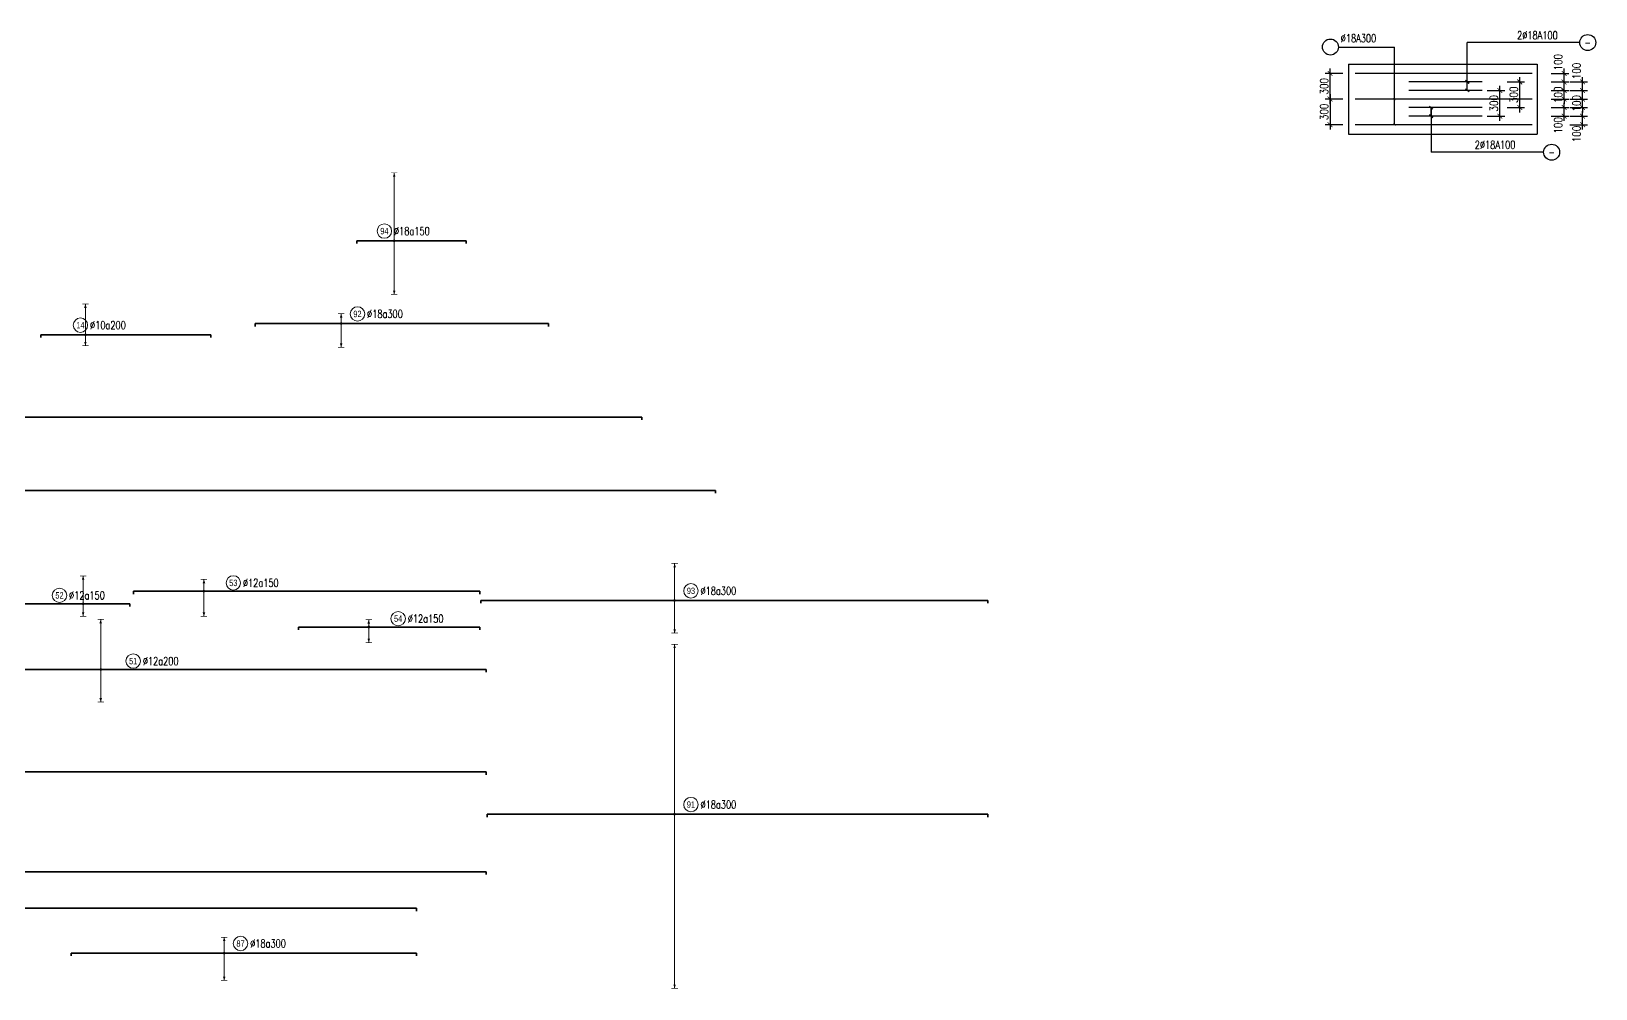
# Model space of a CAD drawing. Header units: millimetres. Extents: x -415354 to 592036, y -374841 to 139309.
# Drawn here: x 154290 to 252049, y 38435 to 98242 of the extents above; entities that cross this region are included whole.
import ezdxf
from ezdxf.enums import TextEntityAlignment as Align

# ---------------------------------------------------------------- set-up
doc = ezdxf.new("R2010")
doc.units = ezdxf.units.MM
doc.header["$MEASUREMENT"] = 0
doc.layers.get('Defpoints').update_dxf_attribs({"lineweight": 9})
for name, color, linetype in [('Concrete', 2, 'Continuous'), ('Dimension', 253, 'Continuous'), ('Leader', 6, 'Continuous'), ('Pointing Line', 6, 'Continuous'), ('Reinforcement', 4, 'Continuous'), ('Text25', 7, 'Continuous')]:
    doc.layers.add(name, color=color, linetype=linetype)
for name, color, linetype, lineweight in [('NDC_S_DIM', 1, 'Continuous', 15), ('NDC_S_REBAR', 4, 'Continuous', 35), ('NDC_S_VN TEXT', 7, 'Continuous', 20)]:
    doc.layers.add(name, color=color, linetype=linetype, lineweight=lineweight)
doc.styles.add('ARIAL', font='arial.ttf', dxfattribs={"width": 0.8})
doc.styles.add('NDC_EN TXT', font='romans.shx', dxfattribs={"width": 0.8})
doc.styles.add('VN-Romans', font='romans.shx', dxfattribs={"width": 0.8, "bigfont": 'vns.shx'})
doc.dimstyles.new('DIM25', dxfattribs={"dimtxt": 2.5, "dimasz": 1.5, "dimexe": 1.5, "dimexo": 1, "dimtad": 1, "dimtxsty": 'VN-Romans', "dimblk": 'ARCHTICK', "dimcen": 1.5, "dimdle": 1.5, "dimclrt": 7, "dimadec": 0, "dimazin": 0, "dimtfac": 1, "dimtix": 1, "dimtmove": 2, "dimatfit": 3, "dimfxl": 5, "dimfxlon": 1, "dimarcsym": 0})

# ---------------------------------------------------------------- blocks, each defined once
blk = doc.blocks.new('*U726')
h = blk.add_hatch(color=6)
edge = h.paths.add_edge_path()
edge.add_arc((-2.99, 0), 0.3, 0, 360)
at = {"layer": 'NDC_S_DIM', "color": 8}
for q in [(-2.99, 3.07), (-2.99, -7.43)]:
    blk.add_line((-2.99, 0), q, dxfattribs=at)
for points in [[(-3.99, 3.07, 0.2, 0.2, 0), (-1.99, 3.07, 0, 0, 0)], [(-3.99, -7.43, 0.2, 0.2, 0), (-1.99, -7.43, 0, 0, 0)]]:
    blk.add_lwpolyline(points, format="xyseb", dxfattribs=at)
at = {"layer": 'NDC_S_DIM'}
blk.add_circle((2.1, 3), 2.25, dxfattribs=at)
at = {"layer": 'NDC_S_DIM', "color": 6}
blk.add_circle((-2.99, 0), 0.3, dxfattribs=at)
at = {"layer": 'NDC_S_DIM', "color": 8}
for points in [[(-3.39, 1.87), (-2.99, 3.07), (-2.59, 1.87)], [(-3.39, -6.23), (-2.99, -7.43), (-2.59, -6.23)]]:
    blk.add_solid(points, dxfattribs=at)
at = {"layer": 'NDC_S_REBAR'}
for p, q in [((0, 0), (-29.87, 0)), ((-29.87, 0), (-29.87, -0.9)), ((0, 0), (61.82, 0)), ((61.82, 0), (61.82, -0.9)), ((-29.87, -0.9), (-29.87, -0.9)), ((61.82, -0.9), (61.82, -0.9))]:
    blk.add_line(p, q, dxfattribs=at)
at = {"layer": 'NDC_S_VN TEXT', "style": 'ARIAL', "width": 0.8}
blk.add_attdef('KHT', text='', height=2, dxfattribs=at).set_placement((2.1, 3), align=Align.MIDDLE_CENTER)
at = {"layer": 'NDC_S_VN TEXT', "color": 3, "style": 'NDC_EN TXT', "width": 0.75}
blk.add_attdef('DKT', (5.1, 1.75), '', height=2.5, dxfattribs=at)
blk = doc.blocks.new('*U116')
h = blk.add_hatch(color=6)
edge = h.paths.add_edge_path()
edge.add_arc((-2.99, 0), 0.3, 0, 360)
at = {"layer": 'NDC_S_DIM', "color": 8}
for q in [(-2.99, 21.26), (-2.99, -9.74)]:
    blk.add_line((-2.99, 0), q, dxfattribs=at)
for points in [[(-3.99, 21.26, 0.2, 0.2, 0), (-1.99, 21.26, 0, 0, 0)], [(-3.99, -9.74, 0.2, 0.2, 0), (-1.99, -9.74, 0, 0, 0)]]:
    blk.add_lwpolyline(points, format="xyseb", dxfattribs=at)
at = {"layer": 'NDC_S_DIM'}
blk.add_circle((2.1, 3), 2.25, dxfattribs=at)
at = {"layer": 'NDC_S_DIM', "color": 6}
blk.add_circle((-2.99, 0), 0.3, dxfattribs=at)
at = {"layer": 'NDC_S_DIM', "color": 8}
for points in [[(-3.39, 20.06), (-2.99, 21.26), (-2.59, 20.06)], [(-3.39, -8.54), (-2.99, -9.74), (-2.59, -8.54)]]:
    blk.add_solid(points, dxfattribs=at)
at = {"layer": 'NDC_S_REBAR'}
for p, q in [((0, 0), (-60.32, 0)), ((-60.32, 0), (-60.32, -0.9)), ((0, 0), (420.73, 0)), ((420.73, 0), (420.73, -0.9)), ((-60.32, -0.9), (-60.32, -0.9)), ((420.73, -0.9), (420.73, -0.9))]:
    blk.add_line(p, q, dxfattribs=at)
at = {"layer": 'NDC_S_VN TEXT', "style": 'ARIAL', "width": 0.8}
blk.add_attdef('KHT', text='', height=2, dxfattribs=at).set_placement((2.1, 3), align=Align.MIDDLE_CENTER)
at = {"layer": 'NDC_S_VN TEXT', "color": 3, "style": 'NDC_EN TXT', "width": 0.75}
blk.add_attdef('DKT', (5.1, 1.75), '', height=2.5, dxfattribs=at)
blk = doc.blocks.new('*U117')
h = blk.add_hatch(color=6)
edge = h.paths.add_edge_path()
edge.add_arc((-2.99, 0), 0.3, 0, 360)
at = {"layer": 'NDC_S_DIM', "color": 8}
for q in [(-2.99, 7.27), (-2.99, -21.32)]:
    blk.add_line((-2.99, 0), q, dxfattribs=at)
for points in [[(-3.99, 7.27, 0.2, 0.2, 0), (-1.99, 7.27, 0, 0, 0)], [(-3.99, -21.32, 0.2, 0.2, 0), (-1.99, -21.32, 0, 0, 0)]]:
    blk.add_lwpolyline(points, format="xyseb", dxfattribs=at)
at = {"layer": 'NDC_S_DIM'}
blk.add_circle((2.1, 3), 2.25, dxfattribs=at)
at = {"layer": 'NDC_S_DIM', "color": 6}
blk.add_circle((-2.99, 0), 0.3, dxfattribs=at)
at = {"layer": 'NDC_S_DIM', "color": 8}
for points in [[(-3.39, 6.07), (-2.99, 7.27), (-2.59, 6.07)], [(-3.39, -20.12), (-2.99, -21.32), (-2.59, -20.12)]]:
    blk.add_solid(points, dxfattribs=at)
at = {"layer": 'NDC_S_REBAR'}
for p, q in [((0, 0), (-120.41, 0)), ((-120.41, 0), (-120.41, -0.9)), ((0, 0), (379.63, 0)), ((379.63, 0), (379.63, -0.9)), ((-120.41, -0.9), (-120.41, -0.9)), ((379.63, -0.9), (379.63, -0.9))]:
    blk.add_line(p, q, dxfattribs=at)
at = {"layer": 'NDC_S_VN TEXT', "style": 'ARIAL', "width": 0.8}
blk.add_attdef('KHT', text='', height=2, dxfattribs=at).set_placement((2.1, 3), align=Align.MIDDLE_CENTER)
at = {"layer": 'NDC_S_VN TEXT', "color": 3, "style": 'NDC_EN TXT', "width": 0.75}
blk.add_attdef('DKT', (5.1, 1.75), '', height=2.5, dxfattribs=at)
blk = doc.blocks.new('*U119')
h = blk.add_hatch(color=6)
edge = h.paths.add_edge_path()
edge.add_arc((21.29, 0), 0.3, 0, 360)
at = {"layer": 'NDC_S_DIM', "color": 8}
for q in [(21.29, 5.69), (21.29, -8.06)]:
    blk.add_line((21.29, 0), q, dxfattribs=at)
for points in [[(20.29, 5.69, 0.2, 0.2, 0), (22.29, 5.69, 0, 0, 0)], [(20.29, -8.06, 0.2, 0.2, 0), (22.29, -8.06, 0, 0, 0)]]:
    blk.add_lwpolyline(points, format="xyseb", dxfattribs=at)
at = {"layer": 'NDC_S_DIM', "color": 6}
blk.add_circle((21.29, 0), 0.3, dxfattribs=at)
at = {"layer": 'NDC_S_DIM'}
blk.add_circle((25.17, 2.61), 2.25, dxfattribs=at)
at = {"layer": 'NDC_S_DIM', "color": 8}
for points in [[(20.89, 4.49), (21.29, 5.69), (21.69, 4.49)], [(20.89, -6.86), (21.29, -8.06), (21.69, -6.86)]]:
    blk.add_solid(points, dxfattribs=at)
at = {"layer": 'NDC_S_REBAR'}
for p, q in [((0, 0), (-133.67, 0)), ((-133.67, 0), (-133.67, -0.9)), ((0, 0), (201.56, 0)), ((201.56, 0), (201.56, -0.9)), ((-133.67, -0.9), (-133.67, -0.9)), ((201.56, -0.9), (201.56, -0.9))]:
    blk.add_line(p, q, dxfattribs=at)
at = {"layer": 'NDC_S_VN TEXT', "style": 'ARIAL', "width": 0.8}
blk.add_attdef('KHT', text='', height=2, dxfattribs=at).set_placement((25.17, 2.61), align=Align.MIDDLE_CENTER)
at = {"layer": 'NDC_S_VN TEXT', "color": 3, "style": 'NDC_EN TXT', "width": 0.75}
blk.add_attdef('DKT', (28.17, 1.36), '', height=2.5, dxfattribs=at)
blk = doc.blocks.new('*U115')
h = blk.add_hatch(color=6)
edge = h.paths.add_edge_path()
edge.add_arc((-2.99, 0), 0.3, 0, 360)
at = {"layer": 'NDC_S_DIM', "color": 8}
for q in [(-2.99, 4.96), (-2.99, -8.54)]:
    blk.add_line((-2.99, 0), q, dxfattribs=at)
for points in [[(-3.99, 4.96, 0.2, 0.2, 0), (-1.99, 4.96, 0, 0, 0)], [(-3.99, -8.54, 0.2, 0.2, 0), (-1.99, -8.54, 0, 0, 0)]]:
    blk.add_lwpolyline(points, format="xyseb", dxfattribs=at)
at = {"layer": 'NDC_S_DIM'}
blk.add_circle((2.1, 3), 2.25, dxfattribs=at)
at = {"layer": 'NDC_S_DIM', "color": 6}
blk.add_circle((-2.99, 0), 0.3, dxfattribs=at)
at = {"layer": 'NDC_S_DIM', "color": 8}
for points in [[(-3.39, 3.76), (-2.99, 4.96), (-2.59, 3.76)], [(-3.39, -7.34), (-2.99, -8.54), (-2.59, -7.34)]]:
    blk.add_solid(points, dxfattribs=at)
at = {"layer": 'NDC_S_REBAR'}
for p, q in [((0, 0), (-50.83, 0)), ((-50.83, 0), (-50.83, -0.9)), ((0, 0), (57.12, 0)), ((57.12, 0), (57.12, -0.9)), ((-50.83, -0.9), (-50.83, -0.9)), ((57.12, -0.9), (57.12, -0.9))]:
    blk.add_line(p, q, dxfattribs=at)
at = {"layer": 'NDC_S_VN TEXT', "style": 'ARIAL', "width": 0.8}
blk.add_attdef('KHT', text='', height=2, dxfattribs=at).set_placement((2.1, 3), align=Align.MIDDLE_CENTER)
at = {"layer": 'NDC_S_VN TEXT', "color": 3, "style": 'NDC_EN TXT', "width": 0.75}
blk.add_attdef('DKT', (5.1, 1.75), '', height=2.5, dxfattribs=at)
blk = doc.blocks.new('*U104')
h = blk.add_hatch(color=6)
edge = h.paths.add_edge_path()
edge.add_arc((-14.44, 0), 0.3, 0, 360)
at = {"layer": 'NDC_S_DIM', "color": 8}
for q in [(-14.44, 21.2), (-14.44, -16.8)]:
    blk.add_line((-14.44, 0), q, dxfattribs=at)
for points in [[(-15.44, 21.2, 0.2, 0.2, 0), (-13.44, 21.2, 0, 0, 0)], [(-15.44, -16.8, 0.2, 0.2, 0), (-13.44, -16.8, 0, 0, 0)]]:
    blk.add_lwpolyline(points, format="xyseb", dxfattribs=at)
at = {"layer": 'NDC_S_DIM'}
blk.add_circle((-17.5, 3), 2.25, dxfattribs=at)
at = {"layer": 'NDC_S_DIM', "color": 6}
blk.add_circle((-14.44, 0), 0.3, dxfattribs=at)
at = {"layer": 'NDC_S_DIM', "color": 8}
for points in [[(-14.84, 20), (-14.44, 21.2), (-14.04, 20)], [(-14.84, -15.6), (-14.44, -16.8), (-14.04, -15.6)]]:
    blk.add_solid(points, dxfattribs=at)
at = {"layer": 'NDC_S_REBAR'}
for p, q in [((0, 0), (-26.13, 0)), ((-26.13, 0), (-26.13, -0.9)), ((0, 0), (8.08, 0)), ((8.08, 0), (8.08, -0.9)), ((-26.13, -0.9), (-26.13, -0.9)), ((8.08, -0.9), (8.08, -0.9))]:
    blk.add_line(p, q, dxfattribs=at)
at = {"layer": 'NDC_S_VN TEXT', "style": 'ARIAL', "width": 0.8}
blk.add_attdef('KHT', text='', height=2, dxfattribs=at).set_placement((-17.5, 3), align=Align.MIDDLE_CENTER)
at = {"layer": 'NDC_S_VN TEXT', "color": 3, "style": 'NDC_EN TXT', "width": 0.75}
blk.add_attdef('DKT', (-14.5, 1.75), '', height=2.5, dxfattribs=at)
blk = doc.blocks.new('*U573')
h = blk.add_hatch(color=6)
edge = h.paths.add_edge_path()
edge.add_arc((-2.99, 0), 0.3, 0, 360)
at = {"layer": 'NDC_S_DIM', "color": 8}
for q in [(-2.99, 18.35), (-2.99, -23.9)]:
    blk.add_line((-2.99, 0), q, dxfattribs=at)
for points in [[(-3.99, 18.35, 0.2, 0.2, 0), (-1.99, 18.35, 0, 0, 0)], [(-3.99, -23.9, 0.2, 0.2, 0), (-1.99, -23.9, 0, 0, 0)]]:
    blk.add_lwpolyline(points, format="xyseb", dxfattribs=at)
at = {"layer": 'NDC_S_DIM'}
blk.add_circle((2.1, 3), 2.25, dxfattribs=at)
at = {"layer": 'NDC_S_DIM', "color": 6}
blk.add_circle((-2.99, 0), 0.3, dxfattribs=at)
at = {"layer": 'NDC_S_DIM', "color": 8}
for points in [[(-3.39, 17.15), (-2.99, 18.35), (-2.59, 17.15)], [(-3.39, -22.7), (-2.99, -23.9), (-2.59, -22.7)]]:
    blk.add_solid(points, dxfattribs=at)
at = {"layer": 'NDC_S_REBAR'}
for p, q in [((0, 0), (-143.95, 0)), ((-143.95, 0), (-143.95, -0.9)), ((0, 0), (171.05, 0)), ((171.05, 0), (171.05, -0.9)), ((-143.95, -0.9), (-143.95, -0.9)), ((171.05, -0.9), (171.05, -0.9))]:
    blk.add_line(p, q, dxfattribs=at)
at = {"layer": 'NDC_S_VN TEXT', "style": 'ARIAL', "width": 0.8}
blk.add_attdef('KHT', text='', height=2, dxfattribs=at).set_placement((2.1, 3), align=Align.MIDDLE_CENTER)
at = {"layer": 'NDC_S_VN TEXT', "color": 3, "style": 'NDC_EN TXT', "width": 0.75}
blk.add_attdef('DKT', (5.1, 1.75), '', height=2.5, dxfattribs=at)
blk = doc.blocks.new('_ArchTick')
at = {"color": 0, "linetype": 'ByBlock', "const_width": 0.15}
blk.add_lwpolyline([(-0.5, -0.5), (0.5, 0.5)], dxfattribs=at)
blk = doc.blocks.new('*D675')
at = {"layer": 'Defpoints', "color": 0, "transparency": 16777216}
for p in [(-1131, 133), (-1422, -267), (-1131, -267)]:
    blk.add_point(p, dxfattribs=at)
at = {"layer": 'Dimension', "color": 0, "lineweight": -2, "transparency": 16777216}
for p, q in [((-1222, 133), (-1497, 133)), ((-1422, 208), (-1422, -342)), ((-1222, -267), (-1497, -267))]:
    blk.add_line(p, q, dxfattribs=at)
at = {"layer": 'Dimension', "color": 0, "lineweight": -2, "transparency": 16777216, "xscale": 75, "yscale": 75, "zscale": 75}
for p, rotation in [((-1422, 133), 90), ((-1422, -267), 270)]:
    blk.add_blockref('_ArchTick', p, dxfattribs=dict(at, rotation=rotation))
at = {"layer": 'Dimension', "color": 7, "transparency": 16777216, "insert": (-1515, -67), "char_height": 125, "attachment_point": 5, "rotation": 90, "style": 'VN-Romans'}
blk.add_mtext('300', dxfattribs=at)
blk = doc.blocks.new('*D676')
at = {"layer": 'Defpoints', "color": 0, "transparency": 16777216}
for p in [(-1422, 533), (-1131, 533), (-1131, 133)]:
    blk.add_point(p, dxfattribs=at)
at = {"layer": 'Dimension', "color": 0, "lineweight": -2, "transparency": 16777216}
for p, q in [((-1222, 533), (-1497, 533)), ((-1422, 58), (-1422, 608)), ((-1222, 133), (-1497, 133))]:
    blk.add_line(p, q, dxfattribs=at)
at = {"layer": 'Dimension', "color": 0, "lineweight": -2, "transparency": 16777216, "xscale": 75, "yscale": 75, "zscale": 75}
for p, rotation in [((-1422, 533), 90), ((-1422, 133), 270)]:
    blk.add_blockref('_ArchTick', p, dxfattribs=dict(at, rotation=rotation))
at = {"layer": 'Dimension', "color": 7, "transparency": 16777216, "insert": (-1515, 333), "char_height": 125, "attachment_point": 5, "rotation": 90, "style": 'VN-Romans'}
blk.add_mtext('300', dxfattribs=at)
blk = doc.blocks.new('*D677')
at = {"layer": 'Defpoints', "color": 0, "transparency": 16777216}
for p in [(954, -133), (2523, -133), (1736, -267)]:
    blk.add_point(p, dxfattribs=at)
at = {"layer": 'Dimension', "color": 0, "lineweight": -2, "transparency": 16777216}
for p, q in [((2323, -133), (2598, -133)), ((2523, -342), (2523, -58)), ((2323, -267), (2598, -267))]:
    blk.add_line(p, q, dxfattribs=at)
at = {"layer": 'Dimension', "color": 0, "lineweight": -2, "transparency": 16777216, "xscale": 75, "yscale": 75, "zscale": 75}
for p, rotation in [((2523, -133), 90), ((2523, -267), 270)]:
    blk.add_blockref('_ArchTick', p, dxfattribs=dict(at, rotation=rotation))
at = {"layer": 'Dimension', "color": 7, "transparency": 16777216, "insert": (2429, -413), "char_height": 125, "attachment_point": 5, "rotation": 90, "style": 'VN-Romans'}
blk.add_mtext('100', dxfattribs=at)
blk = doc.blocks.new('*D678')
at = {"layer": 'Defpoints', "color": 0, "transparency": 16777216}
for p in [(954, 0), (954, -133), (2235, 0)]:
    blk.add_point(p, dxfattribs=at)
at = {"layer": 'Dimension', "color": 0, "lineweight": -2, "transparency": 16777216}
for p, q in [((2235, -208), (2235, 75)), ((2035, 0), (2310, 0)), ((2035, -133), (2310, -133))]:
    blk.add_line(p, q, dxfattribs=at)
at = {"layer": 'Dimension', "color": 0, "lineweight": -2, "transparency": 16777216, "xscale": 75, "yscale": 75, "zscale": 75}
for p, rotation in [((2235, 0), 90), ((2235, -133), 270)]:
    blk.add_blockref('_ArchTick', p, dxfattribs=dict(at, rotation=rotation))
at = {"layer": 'Dimension', "color": 7, "transparency": 16777216, "insert": (2141, -278), "char_height": 125, "attachment_point": 5, "rotation": 90, "style": 'VN-Romans'}
blk.add_mtext('100', dxfattribs=at)
blk = doc.blocks.new('*D679')
at = {"layer": 'Defpoints', "color": 0, "transparency": 16777216}
for p in [(1736, 133), (2523, 133), (954, 0)]:
    blk.add_point(p, dxfattribs=at)
at = {"layer": 'Dimension', "color": 0, "lineweight": -2, "transparency": 16777216}
for p, q in [((2323, 133), (2598, 133)), ((2523, 133), (2523, 208)), ((2523, 0), (2523, 133)), ((2323, 0), (2598, 0)), ((2523, 0), (2523, -75))]:
    blk.add_line(p, q, dxfattribs=at)
at = {"layer": 'Dimension', "color": 0, "lineweight": -2, "transparency": 16777216, "xscale": 75, "yscale": 75, "zscale": 75}
for p, rotation in [((2523, 133), 270), ((2523, 0), 90)]:
    blk.add_blockref('_ArchTick', p, dxfattribs=dict(at, rotation=rotation))
at = {"layer": 'Dimension', "color": 7, "transparency": 16777216, "insert": (2429, 67), "char_height": 125, "attachment_point": 5, "rotation": 90, "style": 'VN-Romans'}
blk.add_mtext('100', dxfattribs=at)
blk = doc.blocks.new('*D680')
at = {"layer": 'Defpoints', "color": 0, "transparency": 16777216}
for p in [(954, 267), (2235, 267), (1736, 133)]:
    blk.add_point(p, dxfattribs=at)
at = {"layer": 'Dimension', "color": 0, "lineweight": -2, "transparency": 16777216}
for p, q in [((2035, 267), (2310, 267)), ((2235, 267), (2235, 342)), ((2235, 133), (2235, 267)), ((2035, 133), (2310, 133)), ((2235, 133), (2235, 58))]:
    blk.add_line(p, q, dxfattribs=at)
at = {"layer": 'Dimension', "color": 0, "lineweight": -2, "transparency": 16777216, "xscale": 75, "yscale": 75, "zscale": 75}
for p, rotation in [((2235, 267), 270), ((2235, 133), 90)]:
    blk.add_blockref('_ArchTick', p, dxfattribs=dict(at, rotation=rotation))
at = {"layer": 'Dimension', "color": 7, "transparency": 16777216, "insert": (2141, 200), "char_height": 125, "attachment_point": 5, "rotation": 90, "style": 'VN-Romans'}
blk.add_mtext('100', dxfattribs=at)
blk = doc.blocks.new('*D681')
at = {"layer": 'Defpoints', "color": 0, "transparency": 16777216}
for p in [(954, 400), (954, 267), (2523, 400)]:
    blk.add_point(p, dxfattribs=at)
at = {"layer": 'Dimension', "color": 0, "lineweight": -2, "transparency": 16777216}
for p, q in [((2323, 400), (2598, 400)), ((2323, 267), (2598, 267)), ((2523, 192), (2523, 475))]:
    blk.add_line(p, q, dxfattribs=at)
at = {"layer": 'Dimension', "color": 0, "lineweight": -2, "transparency": 16777216, "xscale": 75, "yscale": 75, "zscale": 75}
for p, rotation in [((2523, 400), 90), ((2523, 267), 270)]:
    blk.add_blockref('_ArchTick', p, dxfattribs=dict(at, rotation=rotation))
at = {"layer": 'Dimension', "color": 7, "transparency": 16777216, "insert": (2429, 572), "char_height": 125, "attachment_point": 5, "rotation": 90, "style": 'VN-Romans'}
blk.add_mtext('100', dxfattribs=at)
blk = doc.blocks.new('*D682')
at = {"layer": 'Defpoints', "color": 0, "transparency": 16777216}
for p in [(1736, 533), (2235, 533), (954, 400)]:
    blk.add_point(p, dxfattribs=at)
at = {"layer": 'Dimension', "color": 0, "lineweight": -2, "transparency": 16777216}
for p, q in [((2035, 533), (2310, 533)), ((2235, 325), (2235, 608)), ((2035, 400), (2310, 400))]:
    blk.add_line(p, q, dxfattribs=at)
at = {"layer": 'Dimension', "color": 0, "lineweight": -2, "transparency": 16777216, "xscale": 75, "yscale": 75, "zscale": 75}
for p, rotation in [((2235, 533), 90), ((2235, 400), 270)]:
    blk.add_blockref('_ArchTick', p, dxfattribs=dict(at, rotation=rotation))
at = {"layer": 'Dimension', "color": 7, "transparency": 16777216, "insert": (2141, 709), "char_height": 125, "attachment_point": 5, "rotation": 90, "style": 'VN-Romans'}
blk.add_mtext('100', dxfattribs=at)
blk = doc.blocks.new('*D683')
at = {"layer": 'Defpoints', "color": 0, "transparency": 16777216}
for p in [(946, 267), (1232, 267), (954, -133)]:
    blk.add_point(p, dxfattribs=at)
at = {"layer": 'Dimension', "color": 0, "lineweight": -2, "transparency": 16777216}
for p, q in [((1032, 267), (1307, 267)), ((1232, -208), (1232, 342)), ((1032, -133), (1307, -133))]:
    blk.add_line(p, q, dxfattribs=at)
at = {"layer": 'Dimension', "color": 0, "lineweight": -2, "transparency": 16777216, "xscale": 75, "yscale": 75, "zscale": 75}
for p, rotation in [((1232, 267), 90), ((1232, -133), 270)]:
    blk.add_blockref('_ArchTick', p, dxfattribs=dict(at, rotation=rotation))
at = {"layer": 'Dimension', "color": 7, "transparency": 16777216, "insert": (1138, 67), "char_height": 125, "attachment_point": 5, "rotation": 90, "style": 'VN-Romans'}
blk.add_mtext('300', dxfattribs=at)
blk = doc.blocks.new('*D684')
at = {"layer": 'Defpoints', "color": 0, "transparency": 16777216}
for p in [(954, 400), (1543, 400), (954, 0)]:
    blk.add_point(p, dxfattribs=at)
at = {"layer": 'Dimension', "color": 0, "lineweight": -2, "transparency": 16777216}
for p, q in [((1343, 400), (1618, 400)), ((1543, -75), (1543, 475)), ((1343, 0), (1618, 0))]:
    blk.add_line(p, q, dxfattribs=at)
at = {"layer": 'Dimension', "color": 0, "lineweight": -2, "transparency": 16777216, "xscale": 75, "yscale": 75, "zscale": 75}
for p, rotation in [((1543, 400), 90), ((1543, 0), 270)]:
    blk.add_blockref('_ArchTick', p, dxfattribs=dict(at, rotation=rotation))
at = {"layer": 'Dimension', "color": 7, "transparency": 16777216, "insert": (1449, 200), "char_height": 125, "attachment_point": 5, "rotation": 90, "style": 'VN-Romans'}
blk.add_mtext('300', dxfattribs=at)
blk = doc.blocks.new('*U686')
h = blk.add_hatch(color=6)
edge = h.paths.add_edge_path()
edge.add_arc((-2.99, 0), 0.3, 0, 360)
at = {"layer": 'NDC_S_DIM', "color": 8}
for q in [(-2.99, 53.06), (-2.99, -54.41)]:
    blk.add_line((-2.99, 0), q, dxfattribs=at)
for points in [[(-3.99, 53.06, 0.2, 0.2, 0), (-1.99, 53.06, 0, 0, 0)], [(-3.99, -54.41, 0.2, 0.2, 0), (-1.99, -54.41, 0, 0, 0)]]:
    blk.add_lwpolyline(points, format="xyseb", dxfattribs=at)
at = {"layer": 'NDC_S_DIM'}
blk.add_circle((2.1, 3), 2.25, dxfattribs=at)
at = {"layer": 'NDC_S_DIM', "color": 6}
blk.add_circle((-2.99, 0), 0.3, dxfattribs=at)
at = {"layer": 'NDC_S_DIM', "color": 8}
for points in [[(-3.39, 51.86), (-2.99, 53.06), (-2.59, 51.86)], [(-3.39, -53.21), (-2.99, -54.41), (-2.59, -53.21)]]:
    blk.add_solid(points, dxfattribs=at)
at = {"layer": 'NDC_S_REBAR'}
for p, q in [((0, 0), (-61.59, 0)), ((-61.59, 0), (-61.59, -0.9)), ((0, 0), (94.9, 0)), ((94.9, 0), (94.9, -0.9)), ((-61.59, -0.9), (-61.59, -0.9)), ((94.9, -0.9), (94.9, -0.9))]:
    blk.add_line(p, q, dxfattribs=at)
at = {"layer": 'NDC_S_VN TEXT', "style": 'ARIAL', "width": 0.8}
blk.add_attdef('KHT', text='', height=2, dxfattribs=at).set_placement((2.1, 3), align=Align.MIDDLE_CENTER)
at = {"layer": 'NDC_S_VN TEXT', "color": 3, "style": 'NDC_EN TXT', "width": 0.75}
blk.add_attdef('DKT', (5.1, 1.75), '', height=2.5, dxfattribs=at)
blk = doc.blocks.new('*U687')
h = blk.add_hatch(color=6)
edge = h.paths.add_edge_path()
edge.add_arc((-2.99, 0), 0.3, 0, 360)
at = {"layer": 'NDC_S_DIM', "color": 8}
for q in [(-2.99, 11.55), (-2.99, -10.2)]:
    blk.add_line((-2.99, 0), q, dxfattribs=at)
for points in [[(-3.99, 11.55, 0.2, 0.2, 0), (-1.99, 11.55, 0, 0, 0)], [(-3.99, -10.2, 0.2, 0.2, 0), (-1.99, -10.2, 0, 0, 0)]]:
    blk.add_lwpolyline(points, format="xyseb", dxfattribs=at)
at = {"layer": 'NDC_S_DIM'}
blk.add_circle((2.1, 3), 2.25, dxfattribs=at)
at = {"layer": 'NDC_S_DIM', "color": 6}
blk.add_circle((-2.99, 0), 0.3, dxfattribs=at)
at = {"layer": 'NDC_S_DIM', "color": 8}
for points in [[(-3.39, 10.35), (-2.99, 11.55), (-2.59, 10.35)], [(-3.39, -9), (-2.99, -10.2), (-2.59, -9)]]:
    blk.add_solid(points, dxfattribs=at)
at = {"layer": 'NDC_S_REBAR'}
for p, q in [((0, 0), (-63.59, 0)), ((-63.59, 0), (-63.59, -0.9)), ((0, 0), (94.9, 0)), ((94.9, 0), (94.9, -0.9)), ((-63.59, -0.9), (-63.59, -0.9)), ((94.9, -0.9), (94.9, -0.9))]:
    blk.add_line(p, q, dxfattribs=at)
at = {"layer": 'NDC_S_VN TEXT', "style": 'ARIAL', "width": 0.8}
blk.add_attdef('KHT', text='', height=2, dxfattribs=at).set_placement((2.1, 3), align=Align.MIDDLE_CENTER)
at = {"layer": 'NDC_S_VN TEXT', "color": 3, "style": 'NDC_EN TXT', "width": 0.75}
blk.add_attdef('DKT', (5.1, 1.75), '', height=2.5, dxfattribs=at)
blk = doc.blocks.new('*U720')
h = blk.add_hatch(color=6)
edge = h.paths.add_edge_path()
edge.add_arc((21.29, 0), 0.3, 0, 360)
at = {"layer": 'NDC_S_DIM', "color": 8}
for q in [(21.29, 2.29), (21.29, -4.71)]:
    blk.add_line((21.29, 0), q, dxfattribs=at)
for points in [[(20.29, 2.29, 0.2, 0.2, 0), (22.29, 2.29, 0, 0, 0)], [(20.29, -4.71, 0.2, 0.2, 0), (22.29, -4.71, 0, 0, 0)]]:
    blk.add_lwpolyline(points, format="xyseb", dxfattribs=at)
at = {"layer": 'NDC_S_DIM', "color": 6}
blk.add_circle((21.29, 0), 0.3, dxfattribs=at)
at = {"layer": 'NDC_S_DIM'}
blk.add_circle((25.17, 2.61), 2.25, dxfattribs=at)
at = {"layer": 'NDC_S_DIM', "color": 8}
for points in [[(20.89, 1.09), (21.29, 2.29), (21.69, 1.09)], [(20.89, -3.51), (21.29, -4.71), (21.69, -3.51)]]:
    blk.add_solid(points, dxfattribs=at)
at = {"layer": 'NDC_S_REBAR'}
for p, q in [((0, 0), (-128.84, 0)), ((-128.84, 0), (-128.84, -0.9)), ((0, 0), (223.29, 0)), ((223.29, 0), (223.29, -0.9)), ((-128.84, -0.9), (-128.84, -0.9)), ((223.29, -0.9), (223.29, -0.9))]:
    blk.add_line(p, q, dxfattribs=at)
at = {"layer": 'NDC_S_VN TEXT', "style": 'ARIAL', "width": 0.8}
blk.add_attdef('KHT', text='', height=2, dxfattribs=at).set_placement((25.17, 2.61), align=Align.MIDDLE_CENTER)
at = {"layer": 'NDC_S_VN TEXT', "color": 3, "style": 'NDC_EN TXT', "width": 0.75}
blk.add_attdef('DKT', (28.17, 1.36), '', height=2.5, dxfattribs=at)
blk = doc.blocks.new('*U723')
h = blk.add_hatch(color=6)
edge = h.paths.add_edge_path()
edge.add_arc((15.02, 0), 0.3, 0, 360)
at = {"layer": 'NDC_S_DIM', "color": 8}
for q in [(15.02, 8.7), (15.02, -3.91)]:
    blk.add_line((15.02, 0), q, dxfattribs=at)
for points in [[(14.02, 8.7, 0.2, 0.2, 0), (16.02, 8.7, 0, 0, 0)], [(14.02, -3.91, 0.2, 0.2, 0), (16.02, -3.91, 0, 0, 0)]]:
    blk.add_lwpolyline(points, format="xyseb", dxfattribs=at)
at = {"layer": 'NDC_S_DIM'}
blk.add_circle((7.63, 2.61), 2.25, dxfattribs=at)
at = {"layer": 'NDC_S_DIM', "color": 6}
blk.add_circle((15.02, 0), 0.3, dxfattribs=at)
at = {"layer": 'NDC_S_DIM', "color": 8}
for points in [[(14.62, 7.5), (15.02, 8.7), (15.42, 7.5)], [(14.62, -2.71), (15.02, -3.91), (15.42, -2.71)]]:
    blk.add_solid(points, dxfattribs=at)
at = {"layer": 'NDC_S_REBAR'}
for p, q in [((0, 0), (-6.98, 0)), ((-6.98, 0), (-6.98, -0.9)), ((0, 0), (29.62, 0)), ((29.62, 0), (29.62, -0.9)), ((-6.98, -0.9), (-6.98, -0.9)), ((29.62, -0.9), (29.62, -0.9))]:
    blk.add_line(p, q, dxfattribs=at)
at = {"layer": 'NDC_S_VN TEXT', "style": 'ARIAL', "width": 0.8}
blk.add_attdef('KHT', text='', height=2, dxfattribs=at).set_placement((7.63, 2.61), align=Align.MIDDLE_CENTER)
at = {"layer": 'NDC_S_VN TEXT', "color": 3, "style": 'NDC_EN TXT', "width": 0.75}
blk.add_attdef('DKT', (10.63, 1.36), '', height=2.5, dxfattribs=at)
blk = doc.blocks.new('*U724')
h = blk.add_hatch(color=6)
edge = h.paths.add_edge_path()
edge.add_arc((15.02, 0), 0.3, 0, 360)
at = {"layer": 'NDC_S_DIM', "color": 8}
for q in [(15.02, 15.6), (15.02, -10.14)]:
    blk.add_line((15.02, 0), q, dxfattribs=at)
for points in [[(14.02, 15.6, 0.2, 0.2, 0), (16.02, 15.6, 0, 0, 0)], [(14.02, -10.14, 0.2, 0.2, 0), (16.02, -10.14, 0, 0, 0)]]:
    blk.add_lwpolyline(points, format="xyseb", dxfattribs=at)
at = {"layer": 'NDC_S_DIM', "color": 6}
blk.add_circle((15.02, 0), 0.3, dxfattribs=at)
at = {"layer": 'NDC_S_DIM'}
blk.add_circle((25.17, 2.61), 2.25, dxfattribs=at)
at = {"layer": 'NDC_S_DIM', "color": 8}
for points in [[(14.62, 14.4), (15.02, 15.6), (15.42, 14.4)], [(14.62, -8.94), (15.02, -10.14), (15.42, -8.94)]]:
    blk.add_solid(points, dxfattribs=at)
at = {"layer": 'NDC_S_REBAR'}
for p, q in [((0, 0), (-12.47, 0)), ((-12.47, 0), (-12.47, -0.9)), ((0, 0), (135.41, 0)), ((135.41, 0), (135.41, -0.9)), ((-12.47, -0.9), (-12.47, -0.9)), ((135.41, -0.9), (135.41, -0.9))]:
    blk.add_line(p, q, dxfattribs=at)
at = {"layer": 'NDC_S_VN TEXT', "style": 'ARIAL', "width": 0.8}
blk.add_attdef('KHT', text='', height=2, dxfattribs=at).set_placement((25.17, 2.61), align=Align.MIDDLE_CENTER)
at = {"layer": 'NDC_S_VN TEXT', "color": 3, "style": 'NDC_EN TXT', "width": 0.75}
blk.add_attdef('DKT', (28.17, 1.36), '', height=2.5, dxfattribs=at)
blk = doc.blocks.new('*U727')
h = blk.add_hatch(color=6)
edge = h.paths.add_edge_path()
edge.add_arc((0.3, 0), 0.3, 0, 360)
at = {"layer": 'NDC_S_DIM', "color": 8}
for q in [(0.3, 9.57), (0.3, -3.43)]:
    blk.add_line((0.3, 0), q, dxfattribs=at)
for points in [[(-0.7, 9.57, 0.2, 0.2, 0), (1.3, 9.57, 0, 0, 0)], [(-0.7, -3.43, 0.2, 0.2, 0), (1.3, -3.43, 0, 0, 0)]]:
    blk.add_lwpolyline(points, format="xyseb", dxfattribs=at)
at = {"layer": 'NDC_S_DIM'}
blk.add_circle((-1.25, 3), 2.25, dxfattribs=at)
at = {"layer": 'NDC_S_DIM', "color": 6}
blk.add_circle((0.3, 0), 0.3, dxfattribs=at)
at = {"layer": 'NDC_S_DIM', "color": 8}
for points in [[(-0.1, 8.37), (0.3, 9.57), (0.7, 8.37)], [(-0.1, -2.23), (0.3, -3.43), (0.7, -2.23)]]:
    blk.add_solid(points, dxfattribs=at)
at = {"layer": 'NDC_S_REBAR'}
for p, q in [((0, 0), (-13.66, 0)), ((-13.66, 0), (-13.66, -0.9)), ((0, 0), (39.54, 0)), ((39.54, 0), (39.54, -0.9)), ((-13.66, -0.9), (-13.66, -0.9)), ((39.54, -0.9), (39.54, -0.9))]:
    blk.add_line(p, q, dxfattribs=at)
at = {"layer": 'NDC_S_VN TEXT', "style": 'ARIAL', "width": 0.8}
blk.add_attdef('KHT', text='', height=2, dxfattribs=at).set_placement((-1.25, 3), align=Align.MIDDLE_CENTER)
at = {"layer": 'NDC_S_VN TEXT', "color": 3, "style": 'NDC_EN TXT', "width": 0.75}
blk.add_attdef('DKT', (1.75, 1.75), '', height=2.5, dxfattribs=at)
blk = doc.blocks.new('*U728')
h = blk.add_hatch(color=6)
edge = h.paths.add_edge_path()
edge.add_arc((15.02, 0), 0.3, 0, 360)
at = {"layer": 'NDC_S_DIM', "color": 8}
for q in [(15.02, 3.69), (15.02, -7.82)]:
    blk.add_line((15.02, 0), q, dxfattribs=at)
for points in [[(14.02, 3.69, 0.2, 0.2, 0), (16.02, 3.69, 0, 0, 0)], [(14.02, -7.82, 0.2, 0.2, 0), (16.02, -7.82, 0, 0, 0)]]:
    blk.add_lwpolyline(points, format="xyseb", dxfattribs=at)
at = {"layer": 'NDC_S_DIM', "color": 6}
blk.add_circle((15.02, 0), 0.3, dxfattribs=at)
at = {"layer": 'NDC_S_DIM'}
blk.add_circle((24.2, 2.61), 2.25, dxfattribs=at)
at = {"layer": 'NDC_S_DIM', "color": 8}
for points in [[(14.62, 2.49), (15.02, 3.69), (15.42, 2.49)], [(14.62, -6.62), (15.02, -7.82), (15.42, -6.62)]]:
    blk.add_solid(points, dxfattribs=at)
at = {"layer": 'NDC_S_REBAR'}
for p, q in [((0, 0), (-6.98, 0)), ((-6.98, 0), (-6.98, -0.9)), ((0, 0), (101.18, 0)), ((101.18, 0), (101.18, -0.9)), ((-6.98, -0.9), (-6.98, -0.9)), ((101.18, -0.9), (101.18, -0.9))]:
    blk.add_line(p, q, dxfattribs=at)
at = {"layer": 'NDC_S_VN TEXT', "style": 'ARIAL', "width": 0.8}
blk.add_attdef('KHT', text='', height=2, dxfattribs=at).set_placement((24.2, 2.61), align=Align.MIDDLE_CENTER)
at = {"layer": 'NDC_S_VN TEXT', "color": 3, "style": 'NDC_EN TXT', "width": 0.75}
blk.add_attdef('DKT', (27.2, 1.36), '', height=2.5, dxfattribs=at)
blk = doc.blocks.new('*U729')
h = blk.add_hatch(color=6)
edge = h.paths.add_edge_path()
edge.add_arc((15.02, 0), 0.3, 0, 360)
at = {"layer": 'NDC_S_DIM', "color": 8}
for q in [(15.02, 2.29), (15.02, -4.85)]:
    blk.add_line((15.02, 0), q, dxfattribs=at)
for points in [[(14.02, 2.29, 0.2, 0.2, 0), (16.02, 2.29, 0, 0, 0)], [(14.02, -4.85, 0.2, 0.2, 0), (16.02, -4.85, 0, 0, 0)]]:
    blk.add_lwpolyline(points, format="xyseb", dxfattribs=at)
at = {"layer": 'NDC_S_DIM', "color": 6}
blk.add_circle((15.02, 0), 0.3, dxfattribs=at)
at = {"layer": 'NDC_S_DIM'}
blk.add_circle((24.2, 2.61), 2.25, dxfattribs=at)
at = {"layer": 'NDC_S_DIM', "color": 8}
for points in [[(14.62, 1.09), (15.02, 2.29), (15.42, 1.09)], [(14.62, -3.65), (15.02, -4.85), (15.42, -3.65)]]:
    blk.add_solid(points, dxfattribs=at)
at = {"layer": 'NDC_S_REBAR'}
for p, q in [((0, 0), (-6.98, 0)), ((-6.98, 0), (-6.98, -0.9)), ((0, 0), (49.68, 0)), ((49.68, 0), (49.68, -0.9)), ((-6.98, -0.9), (-6.98, -0.9)), ((49.68, -0.9), (49.68, -0.9))]:
    blk.add_line(p, q, dxfattribs=at)
at = {"layer": 'NDC_S_VN TEXT', "style": 'ARIAL', "width": 0.8}
blk.add_attdef('KHT', text='', height=2, dxfattribs=at).set_placement((24.2, 2.61), align=Align.MIDDLE_CENTER)
at = {"layer": 'NDC_S_VN TEXT', "color": 3, "style": 'NDC_EN TXT', "width": 0.75}
blk.add_attdef('DKT', (27.2, 1.36), '', height=2.5, dxfattribs=at)
blk = doc.blocks.new('A$C39A826EE')
at = {"layer": 'Concrete'}
for p, q in [((-1131.3, 679.1), (1816.4, 679.1)), ((-1131.3, 679.1), (-1131.3, -414.7)), ((1816.4, 679.1), (1816.4, -414.7)), ((-1131.3, -414.7), (1816.4, -414.7))]:
    blk.add_line(p, q, dxfattribs=at)
at = {"layer": 'Pointing Line'}
for p, q in [((2478.7, 1014.9), (722.2, 1014.9)), ((722.2, 266.7), (722.2, 1014.9)), ((749.2, 377.7), (695.3, 422.3)), ((749.2, 244.4), (695.3, 289)), ((185.9, -22.3), (131.9, 22.3)), ((185.9, -155.6), (131.9, -111)), ((158.9, 0), (158.9, -696.5))]:
    blk.add_line(p, q, dxfattribs=at)
blk.add_circle((2603.7, 1014.9), 125, dxfattribs=at)
at = {"layer": 'Reinforcement'}
for points in [[(1735.8, 533.3), (-1027.7, 533.3)], [(953.8, 400), (-189.5, 400)], [(953.8, 266.7), (-189.5, 266.7)], [(1735.8, 133.3), (-1027.7, 133.3)], [(953.8, 0), (-189.5, 0)], [(953.8, -133.3), (-189.5, -133.3)], [(1735.8, -266.7), (-1027.7, -266.7)]]:
    blk.add_lwpolyline(points, dxfattribs=at)
at = {"layer": 'Text25', "style": 'VN-Romans', "width": 0.6, "flags": 8}
blk.add_attdef('00%%C10', text='', height=125, dxfattribs=at).set_placement((1645.5, 1016.7), align=Align.BOTTOM_CENTER)
at = {"layer": 'Text25', "style": 'VN-Romans', "width": 0.7}
blk.add_attdef('#', text='', height=125, dxfattribs=at).set_placement((2603.7, 1014.9), align=Align.MIDDLE)
at = {"layer": 'Text25', "style": 'VN-Romans', "width": 0.6}
blk.add_attdef('A200', text='', height=125, dxfattribs=at).set_placement((1645.5, 975), align=Align.TOP_CENTER)
at = {"layer": 'Dimension'}
for base, p1, p2, picture, middle in [((2234.6, 533.3), (953.8, 400), (1735.8, 533.3), '*D682', (2140.9, 708.8)), ((2522.7, 400), (953.8, 266.7), (953.8, 400), '*D681', (2429, 571.8)), ((2234.6, 0), (953.8, -133.3), (953.8, 0), '*D678', (2140.9, -278.2)), ((2522.7, -133.3), (1735.8, -266.7), (953.8, -133.3), '*D677', (2429, -413.2))]:
    dim = blk.add_linear_dim(base=base, p1=p1, p2=p2, angle=90, dimstyle='DIM25', override={"dimscale": 50, "dimdec": 0, "dimlfac": 0.75, "dimtdec": 0, "dimfxl": 4, "dimarcsym": 1}, dxfattribs=at)
    dim.commit()
    dim.dimension.update_dxf_attribs({"geometry": picture, "text_midpoint": middle, "dimtype": 128})
for base, p1, p2, angle, picture, middle in [((-1421.7, 533.3), (-1131.3, 133.3), (-1131.3, 533.3), 270, '*D676', (-1515.5, 333.3)), ((1231.9, 266.7), (953.8, -133.3), (945.6, 266.7), 90, '*D683', (1138.2, 66.7)), ((1542.7, 400), (953.8, 0), (953.8, 400), 90, '*D684', (1448.9, 200)), ((2234.6, 266.7), (1735.8, 133.3), (953.8, 266.7), 90, '*D680', (2140.9, 200)), ((-1421.7, -266.7), (-1131.3, 133.3), (-1131.3, -266.7), 90, '*D675', (-1515.5, -66.7)), ((2522.7, 133.3), (953.8, 0), (1735.8, 133.3), 90, '*D679', (2429, 66.7))]:
    dim = blk.add_linear_dim(base=base, p1=p1, p2=p2, angle=angle, dimstyle='DIM25', override={"dimscale": 50, "dimdec": 0, "dimlfac": 0.75, "dimtdec": 0, "dimfxl": 4, "dimarcsym": 1}, dxfattribs=at)
    dim.commit()
    dim.dimension.update_dxf_attribs({"geometry": picture, "text_midpoint": middle})
at = {"layer": 'Leader'}
for points, override in [([(-416.9, 133.3), (-416.9, 533.3)], {"dimscale": 75, "dimasz": 0.5, "dimtad": 0, "dimldrblk": 'ArchTick'}), ([(722.2, 400), (722.2, 585.1)], {"dimscale": 75, "dimasz": 0.65, "dimtad": 0, "dimldrblk": 'Oblique'}), ([(-416.9, -266.7), (-416.9, 133.3)], {"dimscale": 75, "dimasz": 0.5, "dimtad": 0, "dimldrblk": 'ArchTick'}), ([(158.9, -133.3), (158.9, 0)], {"dimscale": 75, "dimasz": 0.65, "dimtad": 0, "dimldrblk": 'Oblique'})]:
    blk.add_leader(points, dimstyle='DIM25', override=override, dxfattribs=at)

msp = doc.modelspace()

# ---------------------------------------------------------------- linework, layer by layer
at = {"layer": 'Pointing Line'}
for p, q in [((235971.5, 97260.6), (239466.5, 97260.6)), ((239466.5, 95608.8), (239466.5, 97260.6)), ((251048.8, 97535.1), (244023, 97535.1)), ((248795.4, 90689.5), (241769.7, 90689.5))]:
    msp.add_line(p, q, dxfattribs=at)
for centre in [(235471.5, 97260.6), (251548.8, 97535.1), (249295.4, 90689.5)]:
    msp.add_circle(centre, 500, dxfattribs=at)

# ---------------------------------------------------------------- block references
at = {"xscale": 4, "yscale": 4, "zscale": 4}
msp.add_blockref('A$C39A826EE', (241134, 93475.5), dxfattribs=at)
at = {"xscale": 200, "yscale": 200, "zscale": 200}
for name, p, values in [('*U104', (179855.4, 85161), {'KHT': '94', 'DKT': '%%C18a150'}), ('*U727', (157611.4, 79285.4), {'KHT': '14', 'DKT': '%%c10a200'}), ('*U726', (174253.1, 79985.2), {'KHT': '92', 'DKT': '%%C18a300'}), ('*U116', (108287.3, 74147.2), {'KHT': '82', 'DKT': '%%C18a300'}), ('*U117', (121111.8, 69565), {'KHT': '85', 'DKT': '%%C18a300'}), ('*U687', (195090.4, 62689.7), {'KHT': '93', 'DKT': '%%C18a300'}), ('*U723', (154525.5, 62484.6), {'KHT': '52', 'DKT': '%%C12a150'}), ('*U728', (162075.1, 63262.4), {'KHT': '53', 'DKT': '%%C12a150'}), ('*U729', (172375.1, 61029.3), {'KHT': '54', 'DKT': '%%C12a150'}), ('*U724', (155624.3, 58378.9), {'KHT': '51', 'DKT': '%%C12a200'}), ('*U686', (195090.4, 49337.4), {'KHT': '91', 'DKT': '%%C18a300'}), ('*U573', (148500.7, 51980.5), {'KHT': '47', 'DKT': '%%C12a200'}), ('*U720', (138057.9, 45742.6), {'KHT': '43', 'DKT': '%%C12a200'}), ('*U119', (138057.9, 43462), {'KHT': '40', 'DKT': '%%C12a200'}), ('*U115', (166945.4, 40657.8), {'KHT': '87', 'DKT': '%%C18a300'})]:
    msp.add_blockref(name, p, dxfattribs=at).add_auto_attribs(values)

# ---------------------------------------------------------------- texts
at = {"layer": 'NDC_S_VN TEXT', "color": 3, "style": 'NDC_EN TXT', "width": 0.75}
for tag, p in [('%%C18A300', (236116.4, 97555.1)), ('2%%C18A100', (247136.8, 97741.8)), ('2%%C18A100', (244492, 90903.2))]:
    msp.add_attdef(tag, p, '2%%c12a150', height=500, dxfattribs=at)
at = {"layer": 'Text25', "style": 'VN-Romans', "width": 0.7}
for p in [(251548.8, 97535.1), (249295.4, 90689.5)]:
    msp.add_attdef('-', text='0', height=500, dxfattribs=at).set_placement(p, align=Align.MIDDLE)

doc.saveas('drawing.dxf')
